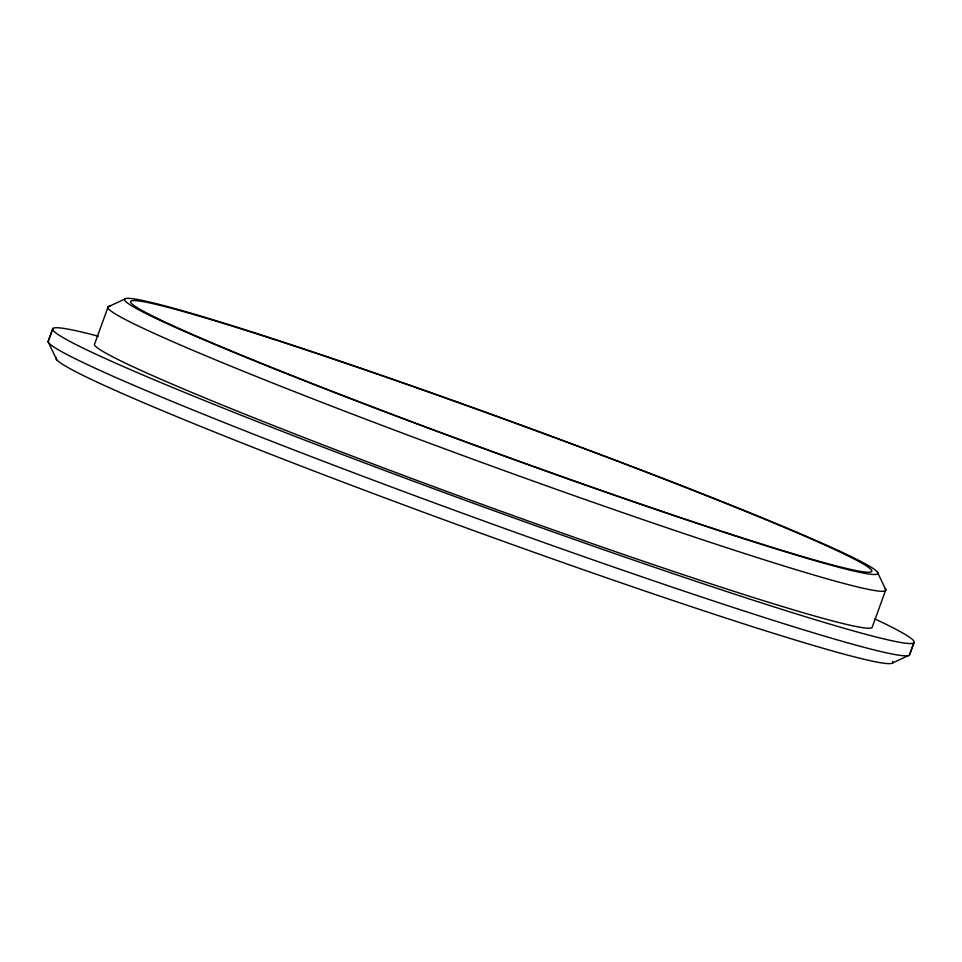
<?xml version="1.0" encoding="UTF-8"?>
<svg xmlns="http://www.w3.org/2000/svg" width="962" height="962" viewBox="0 0 962 962"><rect width="100%" height="100%" fill="white"/><g stroke="black" fill="none" stroke-linecap="round" stroke-linejoin="round"><path stroke-width="1.44" d="M892.688 662.914L909.427 655.134L913.9 642.844L909.763 654.172M124.904 299.014L108.153 306.794L94.733 343.687A413.913 18.05 20 0 0 467.568 499.074A413.913 18.05 20 0 0 872.077 627.573L885.81 589.802L877.236 571.789M56.758 359.836L48.1 341.678L52.91 328.415L48.437 340.704A458.441 19.998 20 0 0 461.387 512.806A458.441 19.998 20 0 0 909.427 655.134M874.999 618.975A458.441 19.998 20 0 1 475.829 504.148A458.441 19.998 20 0 1 98.377 336.243M892.7 661.339A445.346 19.42 20 0 1 474.326 530.844A445.346 19.42 20 0 1 56.217 357.527M885.076 588.552A413.913 18.05 20 0 1 487.794 464.658A413.913 18.05 20 0 1 110.125 306.205M303.126 379.93A394.264 17.196 20 0 0 871.536 571.644A394.264 17.196 20 0 0 329.257 357.744A394.264 17.196 20 0 0 303.126 379.93M300.517 379.256A400.817 17.484 20 0 0 877.717 573.869A400.817 17.484 20 0 0 325.685 356.193A400.817 17.484 20 0 0 300.517 379.256"/></g></svg>
